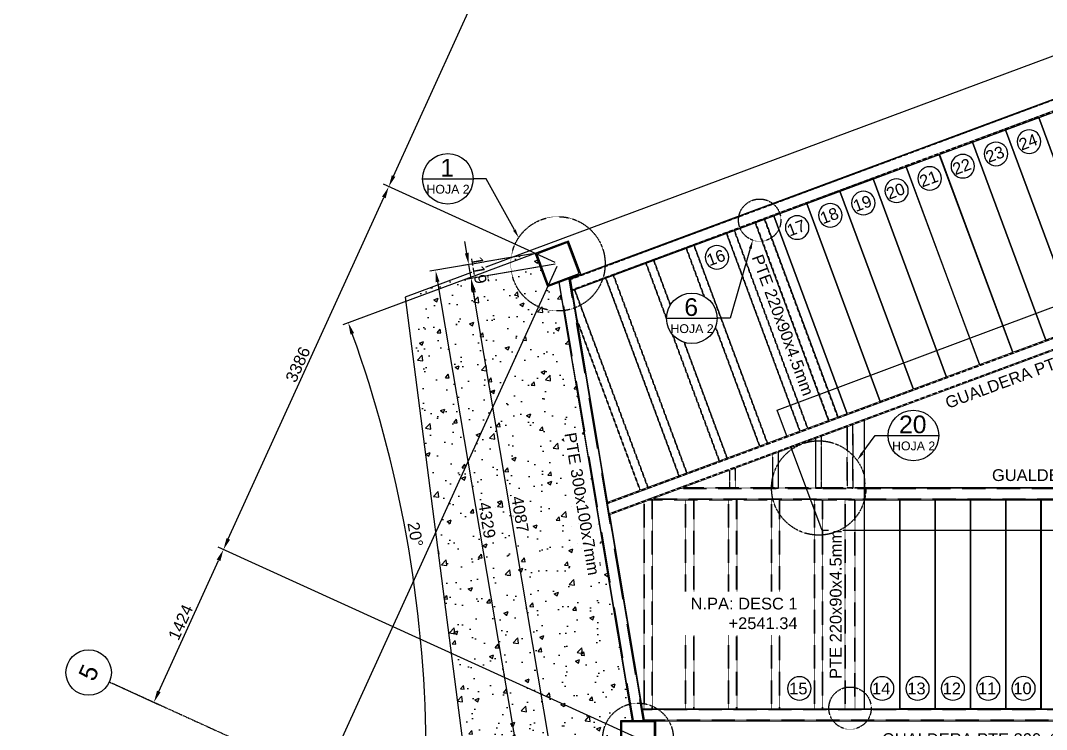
# Model space of a CAD drawing. Header units: millimetres. Extents: x -1367288 to 157996, y -18171 to 61708.
# Drawn here: x -4008 to 4703, y 27775 to 33795 of the extents above; entities that cross this region are included whole.
import ezdxf
from ezdxf import colors
from ezdxf.entities.mleader import LeaderData, LeaderLine
from ezdxf.enums import TextEntityAlignment as Align
from ezdxf.math import Vec2, Vec3

# ---------------------------------------------------------------- set-up
doc = ezdxf.new("R2010")
doc.units = ezdxf.units.MM
doc.header["$LTSCALE"] = 0.3
doc.set_wipeout_variables(frame=1)
doc.linetypes.add('CENTER', pattern=[50.8, 31.75, -6.35, 6.35, -6.35])
doc.linetypes.add('HIDDEN', pattern=[9.525, 6.35, -3.175])
for name, color, linetype in [('EE-5', 7, 'Continuous'), ('EE-TEXTO 1', 4, 'Continuous'), ('EE-TEXTO 2', 2, 'Continuous'), ('SIM-CONCRETO', 8, 'Continuous'), ('SIM-COTAS', 1, 'Continuous'), ('SIM-EJES', 8, 'CENTER'), ('SIM-OCULTOS', 8, 'HIDDEN'), ('SIM-PELDAÑOS', 5, 'Continuous'), ('SIM-PTE 300x100x7', 213, 'Continuous'), ('SIM-PTE 300x300x10', 71, 'Continuous')]:
    doc.layers.add(name, color=color, linetype=linetype)
doc.styles.add('ARIAL EE', font='arial.ttf')
doc.styles.get("Standard").update_dxf_attribs({"font": 'arial.ttf'})
doc.dimstyles.new('EE 1_STANDAR', dxfattribs={"dimtxt": 2, "dimasz": 2, "dimexe": 1, "dimexo": 0.5, "dimgap": 0.5, "dimtad": 1, "dimdec": 0, "dimdsep": 46, "dimtxsty": 'ARIAL EE', "dimcen": 1.5, "dimclrd": 256, "dimclre": 256, "dimclrt": 2, "dimadec": 0, "dimazin": 0, "dimtfac": 1, "dimtdec": 0, "dimtix": 1, "dimtmove": 0, "dimatfit": 2, "dimfxl": 1, "dimlwd": -1, "dimlwe": -1, "dimarcsym": 0})

# ---------------------------------------------------------------- blocks, each defined once
blk = doc.blocks.new('*D86')
at = {"layer": 'SIM-COTAS', "transparency": 16777216}
for p, q in [((545.1, 31706.8), (-1659.1, 26866.9)), ((1225.2, 27676.4), (424.4, 25918.1)), ((354.1, 26005), (-1547.3, 26871))]:
    blk.add_line(p, q, dxfattribs=at)
for points in [[(-1540.4, 26886.1), (-1554.2, 26855.8), (-1638.3, 26912.4)], [(361, 26020.2), (347.2, 25989.8), (445.1, 25963.6)]]:
    blk.add_solid(points, dxfattribs=at)
at = {"layer": 'SIM-COTAS', "color": 2, "transparency": 16777216, "insert": (-565.1, 26507.2), "char_height": 100, "attachment_point": 5, "rotation": 335.51468, "style": 'ARIAL EE'}
blk.add_mtext('2289', dxfattribs=at)
blk = doc.blocks.new('*D88')
at = {"layer": 'SIM-COTAS', "transparency": 16777216}
for p, q in [((1212.8, 27709.5), (-2330.4, 29323.1)), ((-2833.5, 28097.7), (-2326.3, 29211.4)), ((-3230.7, 28168.7), (-2829.4, 27986))]:
    blk.add_line(p, q, dxfattribs=at)
for points in [[(-2341.5, 29218.3), (-2311.1, 29204.5), (-2284.9, 29302.4)], [(-2848.6, 28104.6), (-2818.3, 28090.8), (-2874.9, 28006.7)]]:
    blk.add_solid(points, dxfattribs=at)
at = {"layer": 'SIM-COTAS', "color": 2, "transparency": 16777216, "insert": (-2648.3, 28685.7), "char_height": 100, "attachment_point": 5, "rotation": 65.51468, "style": 'ARIAL EE'}
blk.add_mtext('1424', dxfattribs=at)
blk = doc.blocks.new('*D89')
at = {"layer": 'SIM-COTAS', "transparency": 16777216}
for p, q in [((532.7, 31739.9), (-927, 32404.6)), ((-2243.4, 29393.4), (-922.9, 32292.9)), ((1212.8, 27709.5), (-2330.4, 29323.1))]:
    blk.add_line(p, q, dxfattribs=at)
for points in [[(-938.1, 32299.8), (-907.7, 32286), (-881.5, 32383.9)], [(-2258.6, 29400.3), (-2228.2, 29386.5), (-2284.9, 29302.4)]]:
    blk.add_solid(points, dxfattribs=at)
at = {"layer": 'SIM-COTAS', "color": 2, "transparency": 16777216, "insert": (-1652.4, 30874.7), "char_height": 100, "attachment_point": 5, "rotation": 65.51468, "style": 'ARIAL EE'}
blk.add_mtext('3386', dxfattribs=at)
blk = doc.blocks.new('*D90')
at = {"layer": 'SIM-COTAS', "transparency": 16777216}
for p, q in [((375.1, 36086.3), (776.4, 35903.6)), ((-840, 32474.9), (689.4, 35833.3)), ((532.7, 31739.9), (-927, 32404.6))]:
    blk.add_line(p, q, dxfattribs=at)
for points in [[(674.3, 35840.2), (704.6, 35826.4), (730.9, 35924.3)], [(-855.2, 32481.8), (-824.9, 32468), (-881.5, 32383.9)]]:
    blk.add_solid(points, dxfattribs=at)
at = {"layer": 'SIM-COTAS', "color": 2, "transparency": 16777216, "insert": (-144.5, 34185.7), "char_height": 100, "attachment_point": 5, "rotation": 65.51468, "style": 'ARIAL EE'}
blk.add_mtext('3890', dxfattribs=at)
blk = doc.blocks.new('*D106')
at = {"layer": 'SIM-COTAS', "transparency": 16777216}
for p, q in [((-218.7, 31821.1), (-235.4, 31919.7)), ((337.9, 31813.6), (-251.4, 31714.2)), ((530.8, 31725.4), (-231.6, 31596.7)), ((-182.3, 31605), (-202.1, 31722.5)), ((-165.6, 31506.4), (-149, 31407.8))]:
    blk.add_line(p, q, dxfattribs=at)
for points in [[(-202.3, 31823.9), (-235.2, 31818.3), (-202.1, 31722.5)], [(-149.2, 31509.2), (-182.1, 31503.7), (-182.3, 31605)]]:
    blk.add_solid(points, dxfattribs=at)
at = {"layer": 'SIM-COTAS', "color": 2, "transparency": 16777216, "insert": (-117.2, 31676.4), "char_height": 100, "attachment_point": 5, "rotation": 279.57779, "style": 'ARIAL EE', "bg_fill": 3, "box_fill_scale": 1.1, "bg_fill_color": 256, "bg_fill_true_color": 13158600, "bg_fill_transparency": 0}
blk.add_mtext('119', dxfattribs=at)
blk = doc.blocks.new('*D108')
at = {"layer": 'SIM-COTAS', "transparency": 16777216}
for p, q in [((530.8, 31725.4), (-230.6, 31596.9)), ((482.2, 27673.4), (-164.6, 31506.6)), ((1210.9, 27695), (449.5, 27566.5))]:
    blk.add_line(p, q, dxfattribs=at)
for points in [[(-148.2, 31509.4), (-181.1, 31503.8), (-181.3, 31605.2)], [(498.6, 27676.2), (465.7, 27670.7), (498.8, 27574.8)]]:
    blk.add_solid(points, dxfattribs=at)
at = {"layer": 'SIM-COTAS', "color": 2, "transparency": 16777216, "insert": (233.8, 29602.7), "char_height": 100, "attachment_point": 5, "rotation": 279.57779, "style": 'ARIAL EE', "bg_fill": 3, "box_fill_scale": 1.1, "bg_fill_color": 256, "bg_fill_true_color": 13158600, "bg_fill_transparency": 0}
blk.add_mtext('4087', dxfattribs=at)
blk = doc.blocks.new('ITEM_1')
at = {"layer": 'EE-5'}
blk.add_circle((0, 0), 3.86, dxfattribs=at)
at = {"layer": 'EE-TEXTO 1', "style": 'ARIAL EE', "flags": 4}
blk.add_attdef('EJE', text='', height=3, dxfattribs=at).set_placement((0, 0), align=Align.MIDDLE_CENTER)
blk = doc.blocks.new('PELDAÑOS')
at = {"layer": 'EE-5'}
blk.add_circle((0, 0), 2, dxfattribs=at)
at = {"layer": 'EE-TEXTO 1', "style": 'ARIAL EE', "flags": 4}
blk.add_attdef('PELDAÑO', text='', height=2, dxfattribs=at).set_placement((0, 0), align=Align.MIDDLE_CENTER)
blk = doc.blocks.new('*D176')
at = {"layer": 'SIM-COTAS', "transparency": 16777216}
for p, q in [((337.9, 31813.6), (-533.4, 31666)), ((-467.4, 31575.8), (222.2, 27504.3)), ((1060.9, 27545), (189.6, 27397.4))]:
    blk.add_line(p, q, dxfattribs=at)
for points in [[(-450.9, 31578.6), (-483.8, 31573), (-484.1, 31674.4)], [(238.7, 27507.1), (205.8, 27501.6), (238.9, 27405.8)]]:
    blk.add_solid(points, dxfattribs=at)
at = {"layer": 'SIM-COTAS', "color": 2, "transparency": 16777216, "insert": (-47.5, 29552.8), "char_height": 100, "attachment_point": 5, "rotation": 279.61298, "style": 'ARIAL EE'}
blk.add_mtext('4329', dxfattribs=at)
blk = doc.blocks.new('*D177')
at = {"layer": 'SIM-COTAS', "transparency": 16777216}
for p, q in [((620.2, 31913.8), (-1272, 31211.6)), ((1360.5, 27549.1), (-614.3, 27549))]:
    blk.add_line(p, q, dxfattribs=at)
blk.add_arc((-11143.8, 27548.5), 10579.5, 0.54435, 19.81663, dxfattribs=at)
for points in [[(-1206.5, 31129.4), (-1175.1, 31140.8), (-1225.1, 31229)], [(-548.1, 27649.1), (-581.5, 27649), (-564.3, 27549)]]:
    blk.add_solid(points, dxfattribs=at)
at = {"layer": 'SIM-COTAS', "color": 2, "transparency": 16777216, "insert": (-656, 29431.9), "char_height": 100, "attachment_point": 5, "rotation": 280.18049, "style": 'ARIAL EE'}
blk.add_mtext('20°', dxfattribs=at)
blk = doc.blocks.new('*D227')
at = {"layer": 'SIM-COTAS', "color": 2, "transparency": 16777216, "insert": (4323.9, 27692.5), "char_height": 100, "attachment_point": 5, "style": 'ARIAL EE', "bg_fill": 3, "box_fill_scale": 1.1, "bg_fill_color": 256, "bg_fill_true_color": 13158600, "bg_fill_transparency": 0}
blk.add_mtext('GUALDERA PTE 300x100x7mm', dxfattribs=at)
blk = doc.blocks.new('*D228')
at = {"layer": 'SIM-COTAS', "color": 2, "transparency": 16777216, "insert": (4803.5, 30896.8), "char_height": 100, "attachment_point": 5, "rotation": 20.31757, "style": 'ARIAL EE', "bg_fill": 3, "box_fill_scale": 1.1, "bg_fill_color": 256, "bg_fill_true_color": 13158600, "bg_fill_transparency": 0}
blk.add_mtext('GUALDERA PTE 300x100x7mm', dxfattribs=at)
blk = doc.blocks.new('*D229')
at = {"layer": 'SIM-COTAS', "color": 2, "transparency": 16777216, "insert": (5257.4, 29934.4), "char_height": 100, "attachment_point": 5, "style": 'ARIAL EE', "bg_fill": 3, "box_fill_scale": 1.1, "bg_fill_color": 256, "bg_fill_true_color": 13158600, "bg_fill_transparency": 0}
blk.add_mtext('GUALDERA PTE 300x100x7mm', dxfattribs=at)
blk = doc.blocks.new('*D230')
at = {"layer": 'SIM-COTAS', "color": 2, "transparency": 16777216, "insert": (759.7, 29691.2), "char_height": 100, "attachment_point": 5, "rotation": 279.53461, "style": 'ARIAL EE', "bg_fill": 3, "box_fill_scale": 1.1, "bg_fill_color": 256, "bg_fill_true_color": 13158600, "bg_fill_transparency": 0}
blk.add_mtext('PTE 300x100x7mm', dxfattribs=at)
blk = doc.blocks.new('*D609')
at = {"layer": 'SIM-COTAS', "color": 2, "transparency": 16777216, "insert": (2914.1, 28837.2), "char_height": 100, "attachment_point": 5, "rotation": 90, "style": 'ARIAL EE', "bg_fill": 3, "box_fill_scale": 1.1, "bg_fill_color": 256, "bg_fill_true_color": 13158600, "bg_fill_transparency": 0}
blk.add_mtext('PTE 220x90x4.5mm', dxfattribs=at)
blk = doc.blocks.new('*D610')
at = {"layer": 'SIM-COTAS', "color": 2, "transparency": 16777216, "insert": (2464.6, 31209.1), "char_height": 100, "attachment_point": 5, "rotation": 290.33961, "style": 'ARIAL EE', "bg_fill": 3, "box_fill_scale": 1.1, "bg_fill_color": 256, "bg_fill_true_color": 13158600, "bg_fill_transparency": 0}
blk.add_mtext('PTE 220x90x4.5mm', dxfattribs=at)
blk = doc.blocks.new('ITEM DETALLE')
at = {"color": 7, "transparency": 16777216}
blk.add_wipeout([(0, 4.29), (-0.84, 4.2), (-1.64, 3.96), (-2.38, 3.56), (-3.03, 3.03), (-3.56, 2.38), (-3.96, 1.64), (-4.2, 0.84), (-4.29, 0), (-4.2, -0.84), (-3.96, -1.64), (-3.56, -2.38), (-3.03, -3.03), (-2.38, -3.56), (-1.64, -3.96), (-0.84, -4.2), (0, -4.29), (0.84, -4.2), (1.64, -3.96), (2.38, -3.56), (3.03, -3.03), (3.56, -2.38), (3.96, -1.64), (4.2, -0.84), (4.29, 0), (4.2, 0.84), (3.96, 1.64), (3.56, 2.38), (3.03, 3.03), (2.38, 3.56), (1.64, 3.96), (0.84, 4.2)], dxfattribs=at)
at = {"layer": 'EE-5', "color": 7, "transparency": 16777216}
blk.add_line((-4.29, 0), (4.29, 0), dxfattribs=at)
blk.add_circle((0, 0), 4.29, dxfattribs=at)
at = {"layer": 'EE-TEXTO 1', "color": 4, "transparency": 16777216, "style": 'ARIAL EE'}
blk.add_attdef('X', text='', height=3, dxfattribs=at).set_placement((-0.11, 1.9), align=Align.MIDDLE_CENTER)
at = {"layer": 'EE-TEXTO 2', "color": 2, "transparency": 16777216, "style": 'ARIAL EE'}
blk.add_attdef('###', text='', height=1.5, dxfattribs=at).set_placement((0.04, -1.76), align=Align.MIDDLE_CENTER)

msp = doc.modelspace()

# ---------------------------------------------------------------- hatches: boundary and pattern name
at = {"layer": 'SIM-CONCRETO'}
h = msp.add_hatch(dxfattribs=at)
h.set_pattern_fill('AR-CONC', color=256, scale=2)
h.set_pattern_definition([(50, (-7559.66, 17102.76), (364.3693, -31.878), [38.1, -419.1]), (355, (-7559.66, 17102.76), (-70.487, 382.114), [30.48, -335.281]), (100.4514, (-7529.3, 17100.1), (293.8825, 350.2355), [32.38, -356.1805]), (46.1842, (-7559.66, 17204.36), (542.158, -84.085), [57.15, -628.65]), (96.6356, (-7514.5, 17197.35), (474.808, 494.852), [48.57, -534.271]), (351.184, (-7559.66, 17204.36), (474.808, 494.852), [45.72, -502.92]), (21, (-7508.86, 17178.96), (303.229, -204.5304), [38.1, -419.1]), (326, (-7508.86, 17178.96), (123.604, 368.376), [30.48, -335.28]), (71.4514, (-7483.6, 17161.9), (426.833, 163.8455), [32.38, -356.18]), (37.5, (-7559.66, 17102.76), (6.1772, 169.1101), [0, -331.216, 0, -340.36, 0, -336.55]), (7.5, (-7559.66, 17102.76), (133.6393, 200.3611), [0, -194.056, 0, -323.596, 0, -128.27]), (327.5, (-7672.94, 17102.76), (271.1812, -11.4575), [0, -127, 0, -396.24, 0, -525.78]), (317.5, (-7723.74, 17102.76), (296.2584, 50.853), [0, -165.1, 0, -263.144, 0, -373.38])])
h.paths.add_polyline_path([(356.2, 31855), (-742.2, 31446), (-234.1, 27523.3), (1089.9, 27523.3), (1085.5, 27849.1), (1186.9, 27849.1), (561.7, 31571.7), (467.2, 31536.6)])

# ---------------------------------------------------------------- linework, layer by layer
at = {"layer": 'SIM-EJES'}
msp.add_line((-3253.4, 28179.1), (8629.4, 22767.5), dxfattribs=at)
at = {"layer": 'SIM-OCULTOS'}
for points, elevation in [([(3157.5, 29826.2), (956.2, 29826.2), (973, 29726.2), (3157.5, 29726.2)], 2), ([(971.8, 29733.2), (7357.8, 29733.2), (7357.8, 29819.2), (957.4, 29819.2)], 2.9)]:
    msp.add_lwpolyline(points, close=True, dxfattribs=dict(at, elevation=elevation))
at = {"layer": 'SIM-PELDAÑOS'}
for points, elevation in [([(5542, 31392.5), (5261.3, 31288.5), (4637.7, 32971), (4919, 33075.2), (5542.4, 31392.7)], 3.5), ([(5260.7, 31288.3), (4980, 31184.3), (4356.4, 32866.7), (4637.7, 32971), (5261, 31288.4)], 3.3), ([(4979.4, 31184), (4698.7, 31080.1), (4075, 32762.5), (4356.4, 32866.7), (4979.7, 31184.2)], 3.2), ([(4697.8, 31079.7), (4417.1, 30975.8), (3793.4, 32658.2), (4074.8, 32762.4), (4698.1, 31079.9)], 2.8), ([(4416.8, 30975.6), (4136.1, 30871.6), (3512.4, 32554.1), (3793.7, 32658.3), (4417.1, 30975.8)], 2.8), ([(4135.5, 30871.4), (3854.8, 30767.4), (3231.1, 32449.8), (3512.4, 32554.1), (4135.8, 30871.5)], 2.6)]:
    msp.add_lwpolyline(points, dxfattribs=dict(at, elevation=elevation))
for points, elevation in [([(3157.5, 29726.2), (3457.5, 29726.2), (3459.4, 27949.1), (3157.5, 27949.1)], 2), ([(3457.5, 29726.5), (3757.5, 29726.5), (3759.4, 27949.5), (3457.5, 27949.5)], 2), ([(3757.5, 29726.9), (4057.5, 29726.9), (4059.4, 27949.8), (3757.5, 27949.8)], 2.2), ([(4057.5, 29727.2), (4357.5, 29727.2), (4359.4, 27950.2), (4057.5, 27950.2)], 2.3), ([(4357.5, 29727.5), (4657.5, 29727.5), (4659.4, 27950.5), (4357.5, 27950.5)], 2.5), ([(4655.5, 29726.2), (4955.5, 29726.2), (4957.5, 27949.1), (4655.5, 27949.1)], 1.4)]:
    msp.add_lwpolyline(points, close=True, dxfattribs=dict(at, elevation=elevation))
at = {"layer": 'SIM-PTE 300x300x10', "elevation": 0.6}
for points in [[(1085.5, 27549.1), (1385.5, 27549.1), (1385.5, 27849.1), (1085.5, 27849.1)], [(1095.5, 27559.1), (1375.5, 27559.1), (1375.5, 27839.1), (1095.5, 27839.1)]]:
    msp.add_lwpolyline(points, close=True, dxfattribs=at)

# ---------------------------------------------------------------- block references
ref = msp.add_blockref('PELDAÑOS', (4555.6, 32767.1, 5.5), dxfattribs=dict(xscale=-50.00000000000001, yscale=50, zscale=50, rotation=20.3292838123346))
ref.add_attrib('PELDAÑO', '24', dxfattribs={"layer": 'EE-TEXTO 1', "height": 100, "rotation": 20.32928, "style": 'ARIAL EE'}).set_placement((4547, 32763.9, 5.5), align=Align.MIDDLE_CENTER)
ref = msp.add_blockref('PELDAÑOS', (4274.3, 32662.9, 5.3), dxfattribs=dict(xscale=-50.00000000000001, yscale=50, zscale=50, rotation=20.3292838123346))
ref.add_attrib('PELDAÑO', '23', dxfattribs={"layer": 'EE-TEXTO 1', "height": 100, "rotation": 20.32928, "style": 'ARIAL EE'}).set_placement((4265.7, 32659.6, 5.3), align=Align.MIDDLE_CENTER)
ref = msp.add_blockref('PELDAÑOS', (3992.6, 32558.5, 5), dxfattribs=dict(xscale=-50.00000000000001, yscale=50, zscale=50, rotation=20.3292838123346))
ref.add_attrib('PELDAÑO', '22', dxfattribs={"layer": 'EE-TEXTO 1', "height": 100, "rotation": 20.32928, "style": 'ARIAL EE'}).set_placement((3984.1, 32555.3, 5), align=Align.MIDDLE_CENTER)
ref = msp.add_blockref('PELDAÑOS', (3711.6, 32454.4, 5), dxfattribs=dict(xscale=-50.00000000000001, yscale=50, zscale=50, rotation=20.3292838123346))
ref.add_attrib('PELDAÑO', '21', dxfattribs={"layer": 'EE-TEXTO 1', "height": 100, "rotation": 20.32928, "style": 'ARIAL EE'}).set_placement((3703.1, 32451.2, 5), align=Align.MIDDLE_CENTER)
ref = msp.add_blockref('PELDAÑOS', (3430.3, 32350.2, 4.8), dxfattribs=dict(xscale=-50.00000000000001, yscale=50, zscale=50, rotation=20.3292838123346))
ref.add_attrib('PELDAÑO', '20', dxfattribs={"layer": 'EE-TEXTO 1', "height": 100, "rotation": 20.32928, "style": 'ARIAL EE'}).set_placement((3421.8, 32347, 4.8), align=Align.MIDDLE_CENTER)
ref = msp.add_blockref('PELDAÑOS', (2605.5, 28123.7, 1.4), dxfattribs=dict(xscale=-50, yscale=50, zscale=50))
ref.add_attrib('PELDAÑO', '15', dxfattribs={"layer": 'EE-TEXTO 1', "height": 100, "style": 'ARIAL EE'}).set_placement((2596.4, 28123.6, 1.4), align=Align.MIDDLE_CENTER)
ref = msp.add_blockref('PELDAÑOS', (3308.5, 28123.7, 1.4), dxfattribs=dict(xscale=-50, yscale=50, zscale=50))
ref.add_attrib('PELDAÑO', '14', dxfattribs={"layer": 'EE-TEXTO 1', "height": 100, "style": 'ARIAL EE'}).set_placement((3299.3, 28123.6, 1.4), align=Align.MIDDLE_CENTER)
ref = msp.add_blockref('PELDAÑOS', (3608.5, 28123.7, 1.4), dxfattribs=dict(xscale=-50, yscale=50, zscale=50))
ref.add_attrib('PELDAÑO', '13', dxfattribs={"layer": 'EE-TEXTO 1', "height": 100, "style": 'ARIAL EE'}).set_placement((3599.3, 28123.6, 1.4), align=Align.MIDDLE_CENTER)
ref = msp.add_blockref('PELDAÑOS', (3908.5, 28124, 2), dxfattribs=dict(xscale=-50, yscale=50, zscale=50))
ref.add_attrib('PELDAÑO', '12', dxfattribs={"layer": 'EE-TEXTO 1', "height": 100, "style": 'ARIAL EE'}).set_placement((3899.3, 28124, 2), align=Align.MIDDLE_CENTER)
ref = msp.add_blockref('PELDAÑOS', (4208.5, 28124.3, 2.2), dxfattribs=dict(xscale=-50, yscale=50, zscale=50))
ref.add_attrib('PELDAÑO', '11', dxfattribs={"layer": 'EE-TEXTO 1', "height": 100, "style": 'ARIAL EE'}).set_placement((4199.3, 28124.3, 2.2), align=Align.MIDDLE_CENTER)
ref = msp.add_blockref('PELDAÑOS', (4508.5, 28124.7, 2.3), dxfattribs=dict(xscale=-50, yscale=50, zscale=50))
ref.add_attrib('PELDAÑO', '10', dxfattribs={"layer": 'EE-TEXTO 1', "height": 100, "style": 'ARIAL EE'}).set_placement((4499.3, 28124.6, 2.3), align=Align.MIDDLE_CENTER)
at = {"layer": 'SIM-COTAS'}
ref = msp.add_blockref('ITEM_1', (-3428.9, 28259), dxfattribs=dict(at, xscale=50, yscale=50, zscale=50, rotation=245.5146799781255))
ref.add_attrib('EJE', '5', dxfattribs={"layer": 'EE-TEXTO 1', "height": 150, "rotation": 65.51468, "style": 'ARIAL EE', "flags": 4}).set_placement((-3429, 28259), align=Align.MIDDLE_CENTER)

# ---------------------------------------------------------------- dimensions: what is measured, and where the dimension line sits
dim = msp.add_linear_dim(base=(-2284.9, 29302.4), p1=(-3253.4, 28179.1), p2=(1235.5, 27699.1, 0.6), angle=65.51468, dimstyle='EE 1_STANDAR', dxfattribs=at)
dim.commit()
dim.dimension.update_dxf_attribs({"geometry": '*D88', "text_midpoint": (-2648.3, 28685.7)})

# ---------------------------------------------------------------- next in the draw order: wipeouts: each hides what was drawn before it
msp.add_wipeout([(674.8, 31501.7), (2387.5, 32137.3), (3011.1, 30454.9), (977.1, 29701.7)]).translate(0, 0, 3.1)

# ---------------------------------------------------------------- next in the draw order: linework, layer by layer
at = {"layer": 'SIM-CONCRETO'}
msp.add_lwpolyline([(7512.2, 34519.1), (-742.2, 31446), (-234.1, 27523.3), (1085.5, 27523.3)], dxfattribs=at)
at = {"layer": 'SIM-COTAS'}
msp.add_lwpolyline([(6930.4, 29465.5), (2799.7, 29465.5), (2417.3, 30487.4), (7373.9, 32342.1), (6805.9, 32231.3), (6895.5, 32036.1)], dxfattribs=at)
at = {"layer": 'SIM-OCULTOS', "elevation": 1.6}
msp.add_lwpolyline([(1194, 27849.1), (1281.2, 27849.1), (650.2, 31604.6), (568.3, 31574.2)], close=True, dxfattribs=at)
at = {"layer": 'SIM-PELDAÑOS'}
for points, elevation in [([(3853.9, 30767), (3573.2, 30663.1), (2949.5, 32345.5), (3230.8, 32449.7), (3854.2, 30767.2)], 3.1), ([(3572.8, 30662.9), (3292.1, 30559), (2668.5, 32241.4), (2949.8, 32345.6), (3573.2, 30663.1)], 3.1), ([(3291.8, 30558.8), (3011.1, 30454.9), (2387.5, 32137.3), (2668.8, 32241.5), (3292.1, 30559)], 3.1), ([(2387.5, 32137.3), (3011.1, 30454.9), (977.1, 29701.7), (674.8, 31501.7), (2387.5, 32137.3)], 3.1), ([(3157.5, 30402.4), (1331.2, 29726.2), (994, 29601.4), (1271.5, 27949.1), (3157.5, 27949.1), (3157.5, 30402.4)], 2)]:
    msp.add_lwpolyline(points, dxfattribs=dict(at, elevation=elevation))
at = {"layer": 'SIM-PTE 300x100x7', "elevation": 1.6}
msp.add_lwpolyline([(1186.9, 27849.1), (1288.3, 27849.1), (657.1, 31607.1), (561.7, 31571.7)], close=True, dxfattribs=at)
at = {"layer": 'SIM-PTE 300x300x10', "extrusion": (0.007079, 0.001275, 0.999974), "elevation": 44.1}
for points in [[(467.2, 31536.6), (748.3, 31641.2), (643.7, 31922.4), (362.5, 31817.7)], [(473.1, 31549.4), (735.5, 31647.1), (637.8, 31909.5), (375.4, 31811.9)]]:
    msp.add_lwpolyline(points, close=True, dxfattribs=at)

# ---------------------------------------------------------------- next in the draw order: block references
ref = msp.add_blockref('PELDAÑOS', (3148.7, 32245.8, 5.3), dxfattribs=dict(xscale=-50.00000000000001, yscale=50, zscale=50, rotation=20.3292838123346))
ref.add_attrib('PELDAÑO', '19', dxfattribs={"layer": 'EE-TEXTO 1', "height": 100, "rotation": 20.32928, "style": 'ARIAL EE'}).set_placement((3140.2, 32242.6, 5.3), align=Align.MIDDLE_CENTER)
ref = msp.add_blockref('PELDAÑOS', (2867.7, 32141.7, 5.3), dxfattribs=dict(xscale=-50.00000000000001, yscale=50, zscale=50, rotation=20.3292838123346))
ref.add_attrib('PELDAÑO', '18', dxfattribs={"layer": 'EE-TEXTO 1', "height": 100, "rotation": 20.32928, "style": 'ARIAL EE'}).set_placement((2859.1, 32138.5, 5.3), align=Align.MIDDLE_CENTER)
ref = msp.add_blockref('PELDAÑOS', (2586.7, 32037.6, 5.3), dxfattribs=dict(xscale=-50.00000000000001, yscale=50, zscale=50, rotation=20.3292838123346))
ref.add_attrib('PELDAÑO', '17', dxfattribs={"layer": 'EE-TEXTO 1', "height": 100, "rotation": 20.32928, "style": 'ARIAL EE'}).set_placement((2578.1, 32034.4, 5.3), align=Align.MIDDLE_CENTER)
ref = msp.add_blockref('PELDAÑOS', (1905.3, 31785.1, 3.1), dxfattribs=dict(xscale=-50.00000000000001, yscale=50, zscale=50, rotation=20.3292838123346))
ref.add_attrib('PELDAÑO', '16', dxfattribs={"layer": 'EE-TEXTO 1', "height": 100, "rotation": 20.32928, "style": 'ARIAL EE'}).set_placement((1896.7, 31781.9, 3.1), align=Align.MIDDLE_CENTER)

# ---------------------------------------------------------------- next in the draw order: dimensions: what is measured, and where the dimension line sits
at = {"layer": 'SIM-COTAS'}
for base, p1, p2, angle, picture, middle in [((730.9, 35924.3), (555.4, 31729.5, -0.3), (352.4, 36096.7), 65.51468, '*D90', (-144.5, 34185.7)), ((-881.5, 32383.9), (1235.5, 27699.1, 0.6), (555.4, 31729.5, -0.3), 65.51468, '*D89', (-1652.4, 30874.7)), ((-1638.3, 26912.4), (1235.5, 27699.1, 0.6), (555.4, 31729.5, -0.3), 335.51468, '*D86', (-565.1, 26507.2))]:
    dim = msp.add_linear_dim(base=base, p1=p1, p2=p2, angle=angle, dimstyle='EE 1_STANDAR', dxfattribs=at)
    dim.commit()
    dim.dimension.update_dxf_attribs({"geometry": picture, "text_midpoint": middle})

# ---------------------------------------------------------------- next in the draw order: dimensions: what is measured, and where the dimension line sits
dim = msp.add_linear_dim(base=(-202.1, 31722.5), p1=(555.4, 31729.5, -0.3), p2=(362.5, 31817.8, 1), angle=279.57779, dimstyle='EE 1_STANDAR', override={"dimtfill": 1}, dxfattribs=at)
dim.commit()
dim.dimension.update_dxf_attribs({"geometry": '*D106', "text_midpoint": (-117.2, 31676.4)})

# ---------------------------------------------------------------- next in the draw order: dimensions: what is measured, and where the dimension line sits
dim = msp.add_linear_dim(base=(-181.3, 31605.2), p1=(1235.5, 27699.1, 0.6), p2=(555.4, 31729.5, -0.3), angle=279.57779, dimstyle='EE 1_STANDAR', override={"dimtfill": 1}, dxfattribs=at)
dim.commit()
dim.dimension.update_dxf_attribs({"geometry": '*D108', "text_midpoint": (233.8, 29602.7)})

# ---------------------------------------------------------------- next in the draw order: leaders
ml = msp.add_multileader_block('Standard', dxfattribs=at)
ml.set_content('ITEM DETALLE', color=256, scale=50)
ml.set_attribute('X', '1', width=0)
ml.set_attribute('###', 'HOJA 2', width=0)
ml.set_leader_properties(color=256)
ml.build(insert=Vec2(0, 0))
ml.multileader.update_dxf_attribs({"arrow_head_size": 75, "scale": 50})
ctx = ml.context
ctx.base_point, ctx.scale, ctx.char_height, ctx.arrow_head_size, ctx.landing_gap_size, ctx.plane_origin = Vec3(-594, 32450.9), 50, 200, 75, 100, Vec3(-2029.3, 32249.5)
notes = []
notes.append((ctx, [(1, (1, 1, 0), (-55.1, 32450.9), (-1, 0), 110.4, [(0, [(221.9, 31951.1)], 0, [])])]))
ctx.block.insert = Vec3(-379.8, 32450.9)
for ctx, leaders in notes:
    for number, flags, end, landing, length, lines in leaders:
        leader = LeaderData()
        leader.index, (leader.has_last_leader_line, leader.has_dogleg_vector, leader.attachment_direction) = number, flags
        leader.last_leader_point, leader.dogleg_vector, leader.dogleg_length = Vec3(end), Vec3(landing), length
        for number, points, colour, breaks in lines:
            line = LeaderLine()
            line.index, line.vertices, line.color, line.breaks = number, Vec3.list(points), colors.encode_raw_color(colour), breaks
            leader.lines.append(line)
        ctx.leaders.append(leader)

# ---------------------------------------------------------------- next in the draw order: dimensions: what is measured, and where the dimension line sits
dim = msp.add_angular_dim_2l(base=(-638.5, 28799), line1=((7246.6, 34372.6, 5.5), (643.7, 31922.5, -1.2)), line2=((1385.5, 27549.1, 0.6), (9677.6, 27549.5, 0.6)), dimstyle='EE 1_STANDAR', override={"dimscale": 0}, dxfattribs=at)
dim.commit()
dim.dimension.update_dxf_attribs({"geometry": '*D177', "text_midpoint": (-656, 29431.9)})
dim = msp.add_aligned_dim(p1=(362.5, 31817.8, 1), p2=(1085.5, 27549.1, 0.6), distance=-858.7, dimstyle='EE 1_STANDAR', dxfattribs=at)
dim.commit()
dim.dimension.update_dxf_attribs({"geometry": '*D176', "text_midpoint": (-47.5, 29552.8)})

# ---------------------------------------------------------------- next in the draw order: dimensions: what is measured, and where the dimension line sits
dim = msp.add_aligned_dim(p1=(994, 29601.4, 1.7), p2=(8538.1, 32394.6, 3.1), distance=-184.7, text='GUALDERA PTE 300x100x7mm', dimstyle='EE 1_STANDAR', override={"dimse1": 1, "dimse2": 1, "dimsd1": 1, "dimsd2": 1, "dimtfill": 1}, dxfattribs=at)
dim.commit()
dim.dimension.update_dxf_attribs({"geometry": '*D228', "text_midpoint": (4803.5, 30896.8)})
dim = msp.add_linear_dim(base=(7359.4, 27615.8), p1=(1288.3, 27849.1, 1.4), p2=(7359.4, 27849.1, 1.4), text='GUALDERA PTE 300x100x7mm', dimstyle='EE 1_STANDAR', override={"dimse1": 1, "dimse2": 1, "dimsd1": 1, "dimsd2": 1, "dimtfill": 1}, dxfattribs=at)
dim.commit()
dim.dimension.update_dxf_attribs({"geometry": '*D227', "text_midpoint": (4323.9, 27692.5)})

# ---------------------------------------------------------------- next in the draw order: linework, layer by layer
at = {"layer": 'SIM-OCULTOS'}
for points, elevation in [([(2852, 30395.9), (2936.4, 30427.2), (2312.8, 32109.6), (2228.4, 32078.3)], -0.1), ([(2308.5, 32108), (2232.6, 32079.8), (2856.2, 30397.5), (2932.2, 30425.6)], -0.1), ([(3010.1, 29826.2), (3060.1, 29826.2), (3060.1, 30367.1), (3010.1, 30348.6)], 2), ([(3058.1, 29826.2), (3012.1, 29826.2), (3012.1, 30349.3), (3058.1, 30366.3)], 2), ([(2742.6, 29826.2), (2792.6, 29826.2), (2792.6, 30268), (2742.6, 30249.5)], 9.4), ([(2790.6, 29826.2), (2744.6, 29826.2), (2744.6, 30250.3), (2790.6, 30267.3)], 9.4), ([(2377.9, 29826.2), (2427.9, 29826.2), (2427.9, 30133), (2377.9, 30114.5)], 9.4), ([(2425.9, 29826.2), (2379.9, 29826.2), (2379.9, 30115.2), (2425.9, 30132.3)], 9.4), ([(2013.2, 29826.2), (2063.2, 29826.2), (2061.2, 29997.2), (2011.2, 29978.7)], 9.4), ([(2061.2, 29826.2), (2015.2, 29826.2), (2013.2, 29979.5), (2059.2, 29996.5)], 9.4), ([(1283.9, 27949.1), (1358.9, 27949.1), (1358.9, 29726.2), (1283.9, 29726.2)], 2), ([(1355.9, 29726.2), (1286.9, 29726.2), (1286.9, 27949.1), (1355.9, 27949.1)], 2), ([(1636, 27949.1), (1711, 27949.1), (1711, 29726.2), (1636, 29726.2)], 2), ([(1708, 29726.2), (1639, 29726.2), (1639, 27949.1), (1708, 27949.1)], 2), ([(2000.7, 27949.1), (2075.7, 27949.1), (2075.7, 29726.2), (2000.7, 29726.2)], 2), ([(2072.7, 29726.2), (2003.7, 29726.2), (2003.7, 27949.1), (2072.7, 27949.1)], 2), ([(2365.4, 27949.1), (2440.4, 27949.1), (2440.4, 29726.2), (2365.4, 29726.2)], 2), ([(2437.4, 29726.2), (2368.4, 29726.2), (2368.4, 27949.1), (2437.4, 27949.1)], 2), ([(2730.1, 27949.1), (2805.1, 27949.1), (2805.1, 29726.2), (2730.1, 29726.2)], 2), ([(2802.1, 29726.2), (2733.1, 29726.2), (2733.1, 27949.1), (2802.1, 27949.1)], 2), ([(2990.1, 27949.2), (3080.1, 27949.2), (3080.1, 29726.2), (2990.1, 29726.2)], -5.3), ([(3075.6, 29726.2), (2994.6, 29726.2), (2994.6, 27949.2), (3075.6, 27949.2)], -5.3), ([(1287.1, 27856.1), (7359.4, 27856.1), (7359.4, 27942.1), (1272.7, 27942.1)], 1.4)]:
    msp.add_lwpolyline(points, close=True, dxfattribs=dict(at, elevation=elevation))
at = {"layer": 'SIM-OCULTOS', "extrusion": (7.32275e-05, 1.31502e-05, 1), "elevation": 3.7}
for points in [[(2608.2, 30305.6), (2678.5, 30331.6), (2055.1, 32013.5), (1984.8, 31987.4)], [(2052.3, 32012.4), (1987.6, 31988.5), (2611, 30306.6), (2675.7, 30330.6)], [(2266.3, 30178.8), (2336.6, 30204.9), (1713.1, 31886.7), (1642.8, 31860.6)], [(1710.3, 31885.7), (1645.6, 31861.7), (2269.1, 30179.9), (2333.8, 30203.8)], [(1924.3, 30052), (1994.6, 30078.1), (1371.2, 31760), (1300.8, 31733.9)], [(1368.4, 31758.9), (1303.7, 31734.9), (1927.1, 30053.1), (1991.8, 30077.1)]]:
    msp.add_lwpolyline(points, close=True, dxfattribs=at)
at = {"layer": 'SIM-PTE 300x100x7', "elevation": 1.4}
msp.add_lwpolyline([(1288.3, 27849.1), (7359.4, 27849.1), (7359.4, 27949.1), (1271.5, 27949.1)], close=True, dxfattribs=at)

# ---------------------------------------------------------------- next in the draw order: dimensions: what is measured, and where the dimension line sits
at = {"layer": 'SIM-COTAS'}
for p1, p2, distance, text, picture, middle in [((561.7, 31571.7, 1.6), (1186.9, 27849.1, 1.6), -192.2, 'PTE 300x100x7mm', '*D230', (759.7, 29691.2)), ((7357.4, 29826.2, 2.9), (3157.5, 29826.2, 2.9), -31.5, 'GUALDERA PTE 300x100x7mm', '*D229', (5257.4, 29934.4))]:
    dim = msp.add_aligned_dim(p1=p1, p2=p2, distance=distance, text=text, dimstyle='EE 1_STANDAR', override={"dimse1": 1, "dimse2": 1, "dimsd1": 1, "dimsd2": 1, "dimtfill": 1}, dxfattribs=at)
    dim.commit()
    dim.dimension.update_dxf_attribs({"geometry": picture, "text_midpoint": middle})

# ---------------------------------------------------------------- next in the draw order: leaders
at = {"layer": 'SIM-COTAS', "linetype": 'Continuous'}
ml = msp.add_multileader_mtext('Standard', dxfattribs=at)
ml.set_content('{\\C2;VIGA ARMADA TIPO1}', color=256)
ml.set_leader_properties()
ml.build(insert=Vec2(0, 0))
ml.multileader.update_dxf_attribs({"dogleg_length": 0.0025, "arrow_head_size": 100, "scale": 50})
ctx = ml.context
ctx.base_point, ctx.scale, ctx.char_height, ctx.arrow_head_size, ctx.landing_gap_size, ctx.plane_origin = Vec3(22549.6, 33433.5), 50, 100, 100, 50, Vec3(19214.7, 19055.5)
ctx.text_align_type = 2
notes = []
notes.append((ctx, [(1, (1, 1, 0), (23811.7, 33433.5), (-1, 0), 192.2, [(0, [(23809.3, 32167.1)], 0, [])])]))
ctx.mtext.insert, ctx.mtext.width, ctx.mtext.defined_height, ctx.mtext.alignment, ctx.mtext.flow_direction = Vec3(23569.5, 33484.4), 1279.778, 411.1, 3, 5
ml = msp.add_multileader_mtext('Standard', dxfattribs=at)
ml.set_content('{\\C2;VIGA ARMADA TIPO1}', color=256)
ml.set_leader_properties()
ml.build(insert=Vec2(0, 0))
ml.multileader.update_dxf_attribs({"dogleg_length": 0.0025, "arrow_head_size": 100, "scale": 50})
ctx = ml.context
ctx.base_point, ctx.scale, ctx.char_height, ctx.arrow_head_size, ctx.landing_gap_size, ctx.plane_origin = Vec3(44807.3, 33355), 50, 100, 100, 50, Vec3(41472.4, 19070.8)
ctx.text_align_type = 2
notes.append((ctx, [(1, (1, 1, 0), (46069.4, 33355), (-1, 0), 192.2, [(0, [(46069.4, 32263.1)], 0, [])])]))
ctx.mtext.insert, ctx.mtext.width, ctx.mtext.defined_height, ctx.mtext.alignment, ctx.mtext.flow_direction = Vec3(45827.2, 33405.8), 1279.778, 411.1, 3, 5
for ctx, leaders in notes:
    for number, flags, end, landing, length, lines in leaders:
        leader = LeaderData()
        leader.index, (leader.has_last_leader_line, leader.has_dogleg_vector, leader.attachment_direction) = number, flags
        leader.last_leader_point, leader.dogleg_vector, leader.dogleg_length = Vec3(end), Vec3(landing), length
        for number, points, colour, breaks in lines:
            line = LeaderLine()
            line.index, line.vertices, line.color, line.breaks = number, Vec3.list(points), colors.encode_raw_color(colour), breaks
            leader.lines.append(line)
        ctx.leaders.append(leader)

# ---------------------------------------------------------------- next in the draw order: linework, layer by layer
at = {"layer": 'SIM-OCULTOS', "extrusion": (7.32275e-05, 1.31502e-05, 1), "elevation": 3.7}
for points in [[(1582.3, 29925.3), (1652.7, 29951.4), (1029.2, 31633.2), (958.9, 31607.1)], [(1026.4, 31632.1), (961.7, 31608.2), (1585.2, 29926.3), (1649.9, 29950.3)], [(1252.1, 29802.9), (1322.4, 29828.9), (699, 31510.8), (674.8, 31501.7), (718.3, 31242.9)], [(696.2, 31509.7), (674.9, 31501.7), (715.6, 31258.7), (1254.9, 29803.9), (1319.6, 29827.9)]]:
    msp.add_lwpolyline(points, close=True, dxfattribs=at)
at = {"layer": 'SIM-OCULTOS'}
msp.add_circle((1235.5, 27699.1, 0.6), 300, dxfattribs=at)
at = {"layer": 'SIM-PTE 300x100x7', "extrusion": (-0.000170686, -3.0585e-05, 1), "elevation": 0.7}
msp.add_lwpolyline([(994, 29601.4), (8538.1, 32394.6), (8491.9, 32484.2), (977.1, 29701.7)], close=True, dxfattribs=at)

# ---------------------------------------------------------------- next in the draw order: texts
at = {"layer": 'SIM-COTAS', "color": 2, "insert": (2590, 28626.3), "char_height": 100, "width": 943.398, "attachment_point": 9, "style": 'ARIAL EE', "bg_fill": 3, "box_fill_scale": 1.5, "bg_fill_color": 256, "bg_fill_transparency": 0}
msp.add_mtext('N.PA: DESC 1\\P+2541.34', dxfattribs=at)

# ---------------------------------------------------------------- next in the draw order: wipeouts: each hides what was drawn before it
msp.add_wipeout([(977.1, 29701.7), (8491.9, 32484.2), (8538.1, 32394.6), (994, 29601.4)]).translate(0, 0, 3.1).dxf.layer = 'SIM-PTE 300x100x7'

# ---------------------------------------------------------------- next in the draw order: linework, layer by layer
at = {"layer": 'SIM-OCULTOS', "extrusion": (-0.000170686, -3.0585e-05, 1)}
for points, elevation in [([(673.6, 31508.7), (7516.3, 34052.8), (7461.8, 34124.9), (659.1, 31595.1)], -0.5), ([(992.8, 29608.4), (8534.9, 32400.9), (8495.1, 32477.9), (978.3, 29694.7)], 0.7)]:
    msp.add_lwpolyline(points, close=True, dxfattribs=dict(at, elevation=elevation))
at = {"layer": 'SIM-OCULTOS'}
msp.add_circle((555.4, 31729.5, -0.3), 400.5, dxfattribs=at)
at = {"layer": 'SIM-PTE 300x100x7', "extrusion": (-0.000170686, -3.0585e-05, 1), "elevation": -0.5}
msp.add_lwpolyline([(674.8, 31501.7), (7523.6, 34043.2), (7457.3, 34130.7), (657.9, 31602.3)], close=True, dxfattribs=at)
at = {"layer": 'SIM-PTE 300x100x7', "elevation": 2.9}
msp.add_lwpolyline([(3157.5, 29726.2), (7357.4, 29726.2), (7357.4, 29826.2), (3157.5, 29826.2)], close=True, dxfattribs=at)

# ---------------------------------------------------------------- next in the draw order: leaders
at = {"layer": 'SIM-COTAS'}
ml = msp.add_multileader_block('Standard', dxfattribs=at)
ml.set_content('ITEM DETALLE', color=256, scale=50)
ml.set_attribute('X', '20', width=0)
ml.set_attribute('###', 'HOJA 2', width=0)
ml.set_leader_properties(color=256)
ml.build(insert=Vec2(0, 0))
ml.multileader.update_dxf_attribs({"arrow_head_size": 75, "scale": 50})
ctx = ml.context
ctx.base_point, ctx.scale, ctx.char_height, ctx.arrow_head_size, ctx.landing_gap_size, ctx.plane_origin = Vec3(3359.1, 30271.1), 50, 200, 75, 100, Vec3(1998, 30028.3)
notes = []
notes.append((ctx, [(0, (1, 1, 0), (3248.8, 30271.1), (1, 0), 110.4, [(0, [(3094.9, 30059.7)], 0, [])])]))
ctx.block.insert = Vec3(3573.4, 30271.1)
for ctx, leaders in notes:
    for number, flags, end, landing, length, lines in leaders:
        leader = LeaderData()
        leader.index, (leader.has_last_leader_line, leader.has_dogleg_vector, leader.attachment_direction) = number, flags
        leader.last_leader_point, leader.dogleg_vector, leader.dogleg_length = Vec3(end), Vec3(landing), length
        for number, points, colour, breaks in lines:
            line = LeaderLine()
            line.index, line.vertices, line.color, line.breaks = number, Vec3.list(points), colors.encode_raw_color(colour), breaks
            leader.lines.append(line)
        ctx.leaders.append(leader)

# ---------------------------------------------------------------- next in the draw order: dimensions: what is measured, and where the dimension line sits
dim = msp.add_aligned_dim(p1=(2308.5, 32108, -0.1), p2=(2932.2, 30425.6, -0.1), distance=-242.1, text='PTE 220x90x4.5mm', dimstyle='EE 1_STANDAR', override={"dimse1": 1, "dimse2": 1, "dimsd1": 1, "dimsd2": 1, "dimtfill": 1}, dxfattribs=at)
dim.commit()
dim.dimension.update_dxf_attribs({"geometry": '*D610', "text_midpoint": (2464.6, 31209.1)})
dim = msp.add_linear_dim(base=(2990.1, 29725.7), p1=(3080.1, 27948.8, -5.3), p2=(3080.1, 29725.7, -5.3), angle=90, text='PTE 220x90x4.5mm', dimstyle='EE 1_STANDAR', override={"dimse1": 1, "dimse2": 1, "dimsd1": 1, "dimsd2": 1, "dimtfill": 1}, dxfattribs=at)
dim.commit()
dim.dimension.update_dxf_attribs({"geometry": '*D609', "text_midpoint": (2914.1, 28837.2)})

# ---------------------------------------------------------------- next in the draw order: linework, layer by layer
at = {"layer": 'SIM-OCULTOS'}
for centre, radius in [((2268.2, 32100, -6.8), 179.7), ((2769.6, 29826.2, 10.2), 400.5), ((3035.2, 27956.2, -12), 179.7)]:
    msp.add_circle(centre, radius, dxfattribs=at)

# ---------------------------------------------------------------- next in the draw order: leaders
at = {"layer": 'SIM-COTAS', "linetype": 'Continuous'}
ml = msp.add_multileader_mtext('Standard', dxfattribs=at)
ml.set_content('{\\C2;ESCALERA PRINCIPAL}', color=256)
ml.set_leader_properties()
ml.build(insert=Vec2(0, 0))
ml.multileader.update_dxf_attribs({"dogleg_length": 0.0025, "arrow_head_size": 600, "scale": 300})
ctx = ml.context
ctx.base_point, ctx.scale, ctx.char_height, ctx.arrow_head_size, ctx.landing_gap_size, ctx.plane_origin = Vec3(110399.3, 33388), 300, 600, 600, 300, Vec3(111962.6, 19069.4)
ctx.text_align_type = 2
notes = []
notes.append((ctx, [(1, (1, 1, 0), (116559.7, 33388), (-1, 0), 1153.2, [(0, [(116559.7, 30570.8)], 0, [])])]))
ctx.mtext.insert, ctx.mtext.width, ctx.mtext.defined_height, ctx.mtext.alignment, ctx.mtext.flow_direction = Vec3(115106.4, 33693.1), 4941.314, 2466.6, 3, 5
at = {"layer": 'SIM-COTAS'}
ml = msp.add_multileader_block('Standard', dxfattribs=at)
ml.set_content('ITEM DETALLE', color=256, scale=50)
ml.set_attribute('X', '6', width=0)
ml.set_attribute('###', 'HOJA 2', width=0)
ml.set_leader_properties(color=256)
ml.build(insert=Vec2(0, 0))
ml.multileader.update_dxf_attribs({"arrow_head_size": 75, "scale": 50})
ctx = ml.context
ctx.base_point, ctx.scale, ctx.char_height, ctx.arrow_head_size, ctx.landing_gap_size, ctx.plane_origin = Vec3(1477.7, 31267, -1.5), 50, 200, 75, 100, Vec3(1040.3, 29708.8, -1.5)
notes.append((ctx, [(1, (1, 1, 0), (2016.7, 31267, -1.5), (-1, 0), 110.4, [(0, [(2209.3, 31930.2, -1.5)], 0, [])])]))
ctx.block.insert = Vec3(1692, 31267, -1.5)
for ctx, leaders in notes:
    for number, flags, end, landing, length, lines in leaders:
        leader = LeaderData()
        leader.index, (leader.has_last_leader_line, leader.has_dogleg_vector, leader.attachment_direction) = number, flags
        leader.last_leader_point, leader.dogleg_vector, leader.dogleg_length = Vec3(end), Vec3(landing), length
        for number, points, colour, breaks in lines:
            line = LeaderLine()
            line.index, line.vertices, line.color, line.breaks = number, Vec3.list(points), colors.encode_raw_color(colour), breaks
            leader.lines.append(line)
        ctx.leaders.append(leader)

doc.saveas('drawing.dxf')
